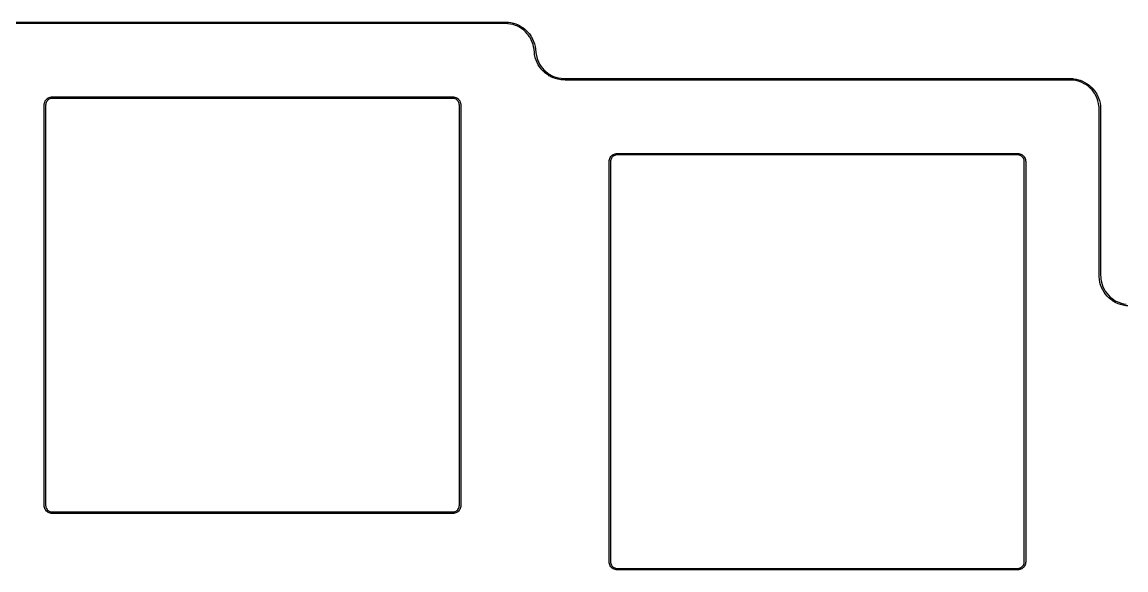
# Model space of a CAD drawing. Header units: millimetres. Extents: x 51 to 193, y -133 to -18.
# Drawn here: x 115.15 to 152.37, y -37.5 to -19.02 of the extents above; entities that cross this region are included whole.
import ezdxf

# ---------------------------------------------------------------- set-up
doc = ezdxf.new("R2010")
doc.units = ezdxf.units.MM
doc.layers.add('Edge.Cuts', color=254, linetype='CONTINUOUS', true_color=0xd0d2cd)

msp = doc.modelspace()

# ---------------------------------------------------------------- linework, layer by layer
at = {"layer": 'Edge.Cuts', "linetype": 'CONTINUOUS'}
for p, q in [((114.403727, -19.025), (131.436537, -19.024998)), ((131.436075, -19.074998), (114.404206, -19.074999)), ((131.511071, -19.07782), (131.436075, -19.074998)), ((131.436537, -19.024998), (131.437006, -19.025091)), ((131.437006, -19.025091), (131.437477, -19.025016)), ((131.437477, -19.025016), (131.513555, -19.027879)), ((131.543473, -19.080568), (131.511071, -19.07782)), ((131.513555, -19.027879), (131.514133, -19.028016)), ((131.514133, -19.028016), (131.514728, -19.02795)), ((131.514728, -19.02795), (131.548434, -19.030809)), ((131.625375, -19.092433), (131.543473, -19.080568)), ((131.548434, -19.030809), (131.549155, -19.031017)), ((131.549155, -19.031017), (131.549905, -19.030978)), ((131.549905, -19.030978), (131.633588, -19.043101)), ((131.705669, -19.111106), (131.625375, -19.092433)), ((131.633588, -19.043101), (131.634598, -19.043458)), ((131.634598, -19.043458), (131.635666, -19.043493)), ((131.635666, -19.043493), (131.718025, -19.062646)), ((131.784295, -19.136564), (131.705669, -19.111106)), ((131.718025, -19.062646), (131.719, -19.063087)), ((131.719, -19.063087), (131.720063, -19.063212)), ((131.720063, -19.063212), (131.800507, -19.089259)), ((131.829841, -19.154799), (131.784295, -19.136564)), ((131.800507, -19.089259), (131.801254, -19.089676)), ((131.801254, -19.089676), (131.802098, -19.089834)), ((131.802098, -19.089834), (131.84921, -19.108696)), ((131.904613, -19.190785), (131.829841, -19.154799)), ((131.84921, -19.108696), (131.849928, -19.109164)), ((131.849928, -19.109164), (131.850759, -19.109378)), ((131.850759, -19.109378), (131.926951, -19.146046)), ((131.932852, -19.206498), (131.904613, -19.190785)), ((131.926951, -19.146046), (131.927552, -19.146498)), ((131.927552, -19.146498), (131.928266, -19.146728)), ((131.928266, -19.146728), (131.957824, -19.163175)), ((132.002677, -19.25096), (131.932852, -19.206498)), ((131.957824, -19.163175), (131.958396, -19.163661)), ((131.958396, -19.163661), (131.959096, -19.163933)), ((131.959096, -19.163933), (132.03042, -19.209349)), ((132.068218, -19.300955), (132.002677, -19.25096)), ((132.03042, -19.209349), (132.031194, -19.21009)), ((132.031194, -19.21009), (132.032154, -19.21056)), ((132.032154, -19.21056), (132.099384, -19.261843)), ((132.129298, -19.356311), (132.068218, -19.300955)), ((132.099384, -19.261843), (132.100093, -19.262647)), ((132.100093, -19.262647), (132.101009, -19.263196)), ((132.101009, -19.263196), (132.163663, -19.319978)), ((132.185634, -19.416797), (132.129298, -19.356311)), ((132.163663, -19.319978), (132.164299, -19.320836)), ((132.164299, -19.320836), (132.165169, -19.321463)), ((132.165169, -19.321463), (132.222799, -19.383338)), ((132.216567, -19.454879), (132.185634, -19.416797)), ((132.264399, -19.522668), (132.216567, -19.454879)), ((132.222799, -19.383338), (132.223249, -19.384067)), ((132.223249, -19.384067), (132.22391, -19.384615)), ((132.22391, -19.384615), (132.255906, -19.424005)), ((132.255906, -19.424005), (132.256306, -19.424763)), ((132.256306, -19.424763), (132.256928, -19.425354)), ((132.256928, -19.425354), (132.305678, -19.494443)), ((132.28145, -19.550155), (132.264399, -19.522668)), ((132.320833, -19.622933), (132.28145, -19.550155)), ((132.305678, -19.494443), (132.305982, -19.495128)), ((132.305982, -19.495128), (132.306496, -19.495678)), ((132.306496, -19.495678), (132.324326, -19.524422)), ((132.353796, -19.698492), (132.320833, -19.622933)), ((132.324326, -19.524422), (132.324589, -19.525125)), ((132.324589, -19.525125), (132.325069, -19.525703)), ((132.325069, -19.525703), (132.365311, -19.600069)), ((132.380255, -19.776566), (132.353796, -19.698492)), ((132.365311, -19.600069), (132.365626, -19.601091)), ((132.365626, -19.601091), (132.366238, -19.60197)), ((132.366238, -19.60197), (132.400049, -19.679472)), ((132.400049, -19.679472), (132.400277, -19.680518)), ((132.400277, -19.680518), (132.400812, -19.681445)), ((132.400812, -19.681445), (132.427951, -19.761527)), ((132.400035, -19.856661), (132.380255, -19.776566)), ((132.412968, -19.9358), (132.400035, -19.856661)), ((132.425908, -20.060899), (132.412968, -19.9358)), ((132.426041, -20.06133), (132.425908, -20.060899)), ((132.426015, -20.061784), (132.426041, -20.06133)), ((132.433907, -20.1183), (132.426015, -20.061784)), ((132.427951, -19.761527), (132.42809, -19.762586)), ((132.42809, -19.762586), (132.428545, -19.763557)), ((132.428545, -19.763557), (132.448818, -19.845647)), ((132.448818, -19.845647), (132.448864, -19.846659)), ((132.448864, -19.846659), (132.44922, -19.847609)), ((132.44922, -19.847609), (132.462432, -19.928452)), ((132.462432, -19.928452), (132.462406, -19.929201)), ((132.462406, -19.929201), (132.462626, -19.929913)), ((132.462626, -19.929913), (132.475594, -20.055297)), ((132.475594, -20.055297), (132.483296, -20.110453)), ((132.434223, -20.119208), (132.433907, -20.1183)), ((132.434241, -20.120168), (132.434223, -20.119208)), ((132.456964, -20.224409), (132.434241, -20.120168)), ((132.457443, -20.225509), (132.456964, -20.224409)), ((132.45758, -20.226706), (132.457443, -20.225509)), ((132.483351, -20.307213), (132.45758, -20.226706)), ((132.483296, -20.110453), (132.50556, -20.212588)), ((132.48387, -20.30815), (132.483351, -20.307213)), ((132.484081, -20.309198), (132.48387, -20.30815)), ((132.516565, -20.387238), (132.484081, -20.309198)), ((132.50556, -20.212588), (132.53065, -20.290967)), ((132.517159, -20.388124), (132.516565, -20.387238)), ((132.517459, -20.389155), (132.517159, -20.388124)), ((132.556423, -20.46417), (132.517459, -20.389155)), ((132.53065, -20.290967), (132.562314, -20.367038)), ((132.557093, -20.465006), (132.556423, -20.46417)), ((132.557477, -20.466004), (132.557093, -20.465006)), ((132.602643, -20.537457), (132.557477, -20.466004)), ((132.562314, -20.367038), (132.600306, -20.440183)), ((132.600306, -20.440183), (132.644339, -20.509843)), ((132.603379, -20.538231), (132.602643, -20.537457)), ((132.603847, -20.539195), (132.603379, -20.538231)), ((132.654891, -20.606575), (132.603847, -20.539195)), ((132.644339, -20.509843), (132.694102, -20.575533)), ((132.655691, -20.607286), (132.654891, -20.606575)), ((132.656239, -20.608206), (132.655691, -20.607286)), ((132.712795, -20.671029), (132.656239, -20.608206)), ((132.694102, -20.575533), (132.749321, -20.636871)), ((132.713568, -20.671606), (132.712795, -20.671029)), ((132.714122, -20.672394), (132.713568, -20.671606)), ((132.763104, -20.719105), (132.714122, -20.672394)), ((132.749321, -20.636871), (132.796841, -20.682186)), ((132.764008, -20.719678), (132.763104, -20.719105)), ((132.764695, -20.720498), (132.764008, -20.719678)), ((132.843708, -20.784006), (132.764695, -20.720498)), ((132.796841, -20.682186), (132.874127, -20.744306)), ((132.844751, -20.78455), (132.843708, -20.784006)), ((132.845587, -20.785377), (132.844751, -20.78455)), ((132.91611, -20.831981), (132.845587, -20.785377)), ((132.874127, -20.744306), (132.942874, -20.789737)), ((132.917, -20.832344), (132.91611, -20.831981)), ((132.917737, -20.83297), (132.917, -20.832344)), ((132.97688, -20.86588), (132.917737, -20.83297)), ((132.942874, -20.789737), (133.000357, -20.821723)), ((133.000357, -20.821723), (133.07532, -20.856246)), ((132.977797, -20.866175), (132.97688, -20.86588)), ((132.978578, -20.866742), (132.977797, -20.866175)), ((133.055358, -20.902102), (132.978578, -20.866742)), ((133.0564, -20.902351), (133.055358, -20.902102)), ((133.057315, -20.902904), (133.0564, -20.902351)), ((133.136809, -20.931647), (133.057315, -20.902904)), ((133.07532, -20.856246), (133.15281, -20.884265)), ((133.137866, -20.931807), (133.136809, -20.931647)), ((133.138827, -20.932282), (133.137866, -20.931807)), ((133.220466, -20.954203), (133.138827, -20.932282)), ((133.15281, -20.884265), (133.232307, -20.905611)), ((133.221639, -20.95428), (133.220466, -20.954203)), ((133.222738, -20.954701), (133.221639, -20.95428)), ((133.322662, -20.971777), (133.222738, -20.954701)), ((133.232307, -20.905611), (133.330039, -20.922312)), ((133.323731, -20.971748), (133.322662, -20.971777)), ((133.32476, -20.972045), (133.323731, -20.971748)), ((133.392201, -20.977766), (133.32476, -20.972045)), ((133.330039, -20.922312), (133.395784, -20.927889)), ((133.392869, -20.97769), (133.392201, -20.977766)), ((133.393521, -20.977842), (133.392869, -20.97769)), ((133.461135, -20.979988), (133.393521, -20.977842)), ((133.395784, -20.927889), (133.462311, -20.93)), ((133.461531, -20.979922), (133.461135, -20.979988)), ((133.461928, -20.980001), (133.461531, -20.979922)), ((150.485793, -20.98), (133.461928, -20.980001)), ((133.462311, -20.93), (150.486273, -20.93)), ((150.563133, -20.983001), (150.485793, -20.98)), ((150.486273, -20.93), (150.486756, -20.930096)), ((150.486756, -20.930096), (150.487242, -20.930019)), ((150.487242, -20.930019), (150.565685, -20.933063)), ((150.596532, -20.985923), (150.563133, -20.983001)), ((150.565685, -20.933063), (150.566282, -20.933206)), ((150.566282, -20.933206), (150.566895, -20.933139)), ((150.566895, -20.933139), (150.601642, -20.936179)), ((150.680925, -20.998536), (150.596532, -20.985923)), ((150.601642, -20.936179), (150.602386, -20.936396)), ((150.602386, -20.936396), (150.603158, -20.936359)), ((150.603158, -20.936359), (150.689386, -20.949245)), ((150.763775, -21.018426), (150.680925, -20.998536)), ((150.689386, -20.949245), (150.690424, -20.949617)), ((150.690424, -20.949617), (150.691527, -20.949661)), ((150.691527, -20.949661), (150.776303, -20.970014)), ((150.812027, -21.03364), (150.763775, -21.018426)), ((150.776303, -20.970014), (150.777104, -20.970383)), ((150.777104, -20.970383), (150.777985, -20.97048)), ((150.777985, -20.97048), (150.82789, -20.986215)), ((150.891319, -21.064875), (150.812027, -21.03364)), ((150.82789, -20.986215), (150.828666, -20.98664)), ((150.828666, -20.98664), (150.829535, -20.986798)), ((150.829535, -20.986798), (150.910654, -21.018752)), ((150.967378, -21.102797), (150.891319, -21.064875)), ((150.910654, -21.018752), (150.911581, -21.019348)), ((150.911581, -21.019348), (150.912646, -21.019639)), ((150.912646, -21.019639), (150.990671, -21.058541)), ((151.039864, -21.147217), (150.967378, -21.102797)), ((150.990671, -21.058541), (150.991542, -21.059215)), ((150.991542, -21.059215), (150.992579, -21.059598)), ((150.992579, -21.059598), (151.066917, -21.105153)), ((151.108188, -21.197774), (151.039864, -21.147217)), ((151.066917, -21.105153), (151.067728, -21.105902)), ((151.067728, -21.105902), (151.068725, -21.106373)), ((151.068725, -21.106373), (151.13881, -21.158233)), ((151.171853, -21.254099), (151.108188, -21.197774)), ((151.13881, -21.158233), (151.13955, -21.159048)), ((151.13955, -21.159048), (151.140505, -21.159605)), ((151.140505, -21.159605), (151.205803, -21.217376)), ((151.205803, -21.217376), (151.206471, -21.218255)), ((116.003921, -21.605875), (116.03111, -21.587707)), ((116.03111, -21.587707), (116.032634, -21.587075)), ((116.032634, -21.587075), (116.033942, -21.586072)), ((116.033942, -21.586072), (116.063272, -21.571608)), ((116.063272, -21.571608), (116.064866, -21.57118)), ((116.064866, -21.57118), (116.066293, -21.570357)), ((116.066293, -21.570357), (116.097259, -21.559846)), ((116.097259, -21.559846), (116.098892, -21.559631)), ((116.098892, -21.559631), (116.100418, -21.558999)), ((116.100418, -21.558999), (116.13249, -21.552619)), ((116.13249, -21.552619), (116.134143, -21.552619)), ((116.134143, -21.552619), (116.135733, -21.552193)), ((116.135733, -21.552193), (116.168365, -21.550054)), ((116.168365, -21.550054), (116.169185, -21.550162)), ((116.169185, -21.550162), (116.17, -21.55)), ((116.17, -21.55), (129.67, -21.55)), ((129.67, -21.55), (129.670814, -21.550162)), ((129.670814, -21.550162), (129.671635, -21.550054)), ((129.671635, -21.550054), (129.704267, -21.552193)), ((129.704267, -21.552193), (129.705857, -21.552619)), ((129.705857, -21.552619), (129.707509, -21.552619)), ((129.707509, -21.552619), (129.739582, -21.558999)), ((129.739582, -21.558999), (129.741107, -21.559631)), ((129.741107, -21.559631), (129.742741, -21.559846)), ((129.742741, -21.559846), (129.773706, -21.570357)), ((129.773706, -21.570357), (129.775131, -21.57118)), ((129.775131, -21.57118), (129.776729, -21.571608)), ((129.776729, -21.571608), (129.806058, -21.586073)), ((129.806058, -21.586073), (129.807364, -21.587075)), ((129.807364, -21.587075), (129.808889, -21.587707)), ((129.808889, -21.587707), (129.836079, -21.605875)), ((151.230365, -21.315758), (151.171853, -21.254099)), ((151.206471, -21.218255), (151.207371, -21.218891)), ((151.207371, -21.218891), (151.267386, -21.282133)), ((151.283283, -21.382285), (151.230365, -21.315758)), ((151.267386, -21.282133), (151.267974, -21.283066)), ((151.267974, -21.283066), (151.268817, -21.283779)), ((151.268817, -21.283779), (151.323091, -21.352012)), ((151.330379, -21.453441), (151.283283, -21.382285)), ((151.323091, -21.352012), (151.323596, -21.352993)), ((151.323596, -21.352993), (151.324373, -21.353777)), ((151.324373, -21.353777), (151.372493, -21.42648)), ((151.347058, -21.482331), (151.330379, -21.453441)), ((151.385223, -21.558879), (151.347058, -21.482331)), ((151.372493, -21.42648), (151.372786, -21.427196)), ((151.372786, -21.427196), (151.373296, -21.427778)), ((151.373296, -21.427778), (151.390736, -21.457984)), ((151.404583, -21.605616), (151.385223, -21.558879)), ((151.390736, -21.457984), (151.390984, -21.458716)), ((151.390984, -21.458716), (151.391459, -21.459329)), ((151.391459, -21.459329), (151.430361, -21.537354)), ((151.430361, -21.537354), (151.430593, -21.538206)), ((151.430593, -21.538206), (151.431085, -21.538942)), ((151.431085, -21.538942), (151.45111, -21.587284)), ((151.45111, -21.587284), (151.451282, -21.588153)), ((151.451282, -21.588153), (151.451721, -21.58892)), ((151.451721, -21.58892), (151.479385, -21.6716)), ((115.895, -21.825), (115.895162, -21.824185)), ((115.895, -35.325), (115.895, -21.825)), ((115.895054, -21.823365), (115.897193, -21.790733)), ((115.895162, -21.824185), (115.895054, -21.823365)), ((115.897193, -21.790733), (115.897619, -21.789142)), ((115.897619, -21.787491), (115.903999, -21.755418)), ((115.897619, -21.789142), (115.897619, -21.787491)), ((115.903999, -21.755418), (115.904631, -21.753892)), ((115.904631, -21.753892), (115.904846, -21.752259)), ((115.904846, -21.752259), (115.915357, -21.721294)), ((115.915357, -21.721294), (115.91618, -21.719868)), ((115.91618, -21.719868), (115.916608, -21.718271)), ((115.916608, -21.718271), (115.931073, -21.688942)), ((115.931073, -21.688942), (115.932075, -21.687635)), ((115.932075, -21.687635), (115.932707, -21.686111)), ((115.932707, -21.686111), (115.950875, -21.658921)), ((115.946977, -21.795644), (115.945, -21.825811)), ((115.945, -21.825811), (115.945, -35.324188)), ((115.95272, -21.766773), (115.946977, -21.795644)), ((115.950875, -21.658921), (115.952042, -21.657753)), ((115.952042, -21.657753), (115.952866, -21.656327)), ((115.962174, -21.738921), (115.95272, -21.766773)), ((115.952866, -21.656327), (115.974427, -21.63174)), ((115.97519, -21.712527), (115.962174, -21.738921)), ((115.974427, -21.63174), (115.975736, -21.630735)), ((115.991543, -21.688055), (115.97519, -21.712527)), ((115.975736, -21.630735), (115.97674, -21.629427)), ((115.97674, -21.629427), (116.001327, -21.607865)), ((116.010942, -21.665934), (115.991543, -21.688055)), ((116.001327, -21.607865), (116.002755, -21.60704)), ((116.002755, -21.60704), (116.003921, -21.605875)), ((116.033058, -21.64654), (116.010942, -21.665934)), ((116.057524, -21.630192), (116.033058, -21.64654)), ((116.083915, -21.617176), (116.057524, -21.630192)), ((116.111772, -21.60772), (116.083915, -21.617176)), ((116.140644, -21.601977), (116.111772, -21.60772)), ((116.170811, -21.6), (116.140644, -21.601977)), ((129.669189, -21.6), (116.170811, -21.6)), ((129.699355, -21.601977), (129.669189, -21.6)), ((129.728226, -21.60772), (129.699355, -21.601977)), ((129.756078, -21.617174), (129.728226, -21.60772)), ((129.782472, -21.63019), (129.756078, -21.617174)), ((129.806944, -21.646543), (129.782472, -21.63019)), ((129.829065, -21.665942), (129.806944, -21.646543)), ((129.848459, -21.688058), (129.829065, -21.665942)), ((129.836079, -21.605875), (129.837246, -21.607042)), ((129.837246, -21.607042), (129.838673, -21.607866)), ((129.838673, -21.607866), (129.86326, -21.629427)), ((129.864807, -21.712524), (129.848459, -21.688058)), ((129.86326, -21.629427), (129.864264, -21.630736)), ((129.864264, -21.630736), (129.865573, -21.63174)), ((129.877823, -21.738915), (129.864807, -21.712524)), ((129.865573, -21.63174), (129.887135, -21.656327)), ((129.887279, -21.766772), (129.877823, -21.738915)), ((129.887135, -21.656327), (129.887959, -21.657755)), ((129.893022, -21.795644), (129.887279, -21.766772)), ((129.887959, -21.657755), (129.889125, -21.658921)), ((129.889125, -21.658921), (129.907293, -21.68611)), ((129.895, -21.825811), (129.893022, -21.795644)), ((129.895, -35.324188), (129.895, -21.825811)), ((129.907293, -21.68611), (129.907924, -21.687634)), ((129.907924, -21.687634), (129.908928, -21.688942)), ((129.908928, -21.688942), (129.923392, -21.718272)), ((129.923392, -21.718272), (129.923819, -21.719866)), ((129.923819, -21.719866), (129.924643, -21.721293)), ((129.924643, -21.721293), (129.935154, -21.752259)), ((129.935154, -21.752259), (129.935368, -21.753892)), ((129.935368, -21.753892), (129.936001, -21.755418)), ((129.936001, -21.755418), (129.942381, -21.78749)), ((129.942381, -21.78749), (129.942381, -21.789142)), ((129.942381, -21.789142), (129.942807, -21.790733)), ((129.942807, -21.790733), (129.944946, -21.823365)), ((129.944946, -21.823365), (129.944837, -21.824185)), ((129.944837, -21.824185), (129.945, -21.825)), ((129.945, -21.825), (129.945, -35.325)), ((151.431622, -21.68643), (151.404583, -21.605616)), ((151.451466, -21.769085), (151.431622, -21.68643)), ((151.464076, -21.853467), (151.451466, -21.769085)), ((151.466998, -21.886866), (151.464076, -21.853467)), ((151.47, -21.964206), (151.466998, -21.886866)), ((151.479385, -21.6716), (151.479524, -21.672695)), ((151.479524, -21.672695), (151.479986, -21.673697)), ((151.479986, -21.673697), (151.500339, -21.758473)), ((151.500339, -21.758473), (151.500382, -21.759575)), ((151.500382, -21.759575), (151.500755, -21.760614)), ((151.500755, -21.760614), (151.513642, -21.846842)), ((151.513642, -21.846842), (151.513604, -21.847616)), ((151.513604, -21.847616), (151.513821, -21.848358)), ((151.513821, -21.848358), (151.516861, -21.883105)), ((151.516861, -21.883105), (151.516793, -21.883717)), ((151.516793, -21.883717), (151.516937, -21.884315)), ((151.516937, -21.884315), (151.519981, -21.962758)), ((151.47, -27.557544), (151.47, -21.964206)), ((151.519981, -21.962758), (151.519903, -21.963243)), ((151.519903, -21.963243), (151.52, -21.963727)), ((151.52, -21.963727), (151.52, -27.557123)), ((134.945, -23.73), (134.945162, -23.729185)), ((134.945, -37.23), (134.945, -23.73)), ((134.945054, -23.728365), (134.947193, -23.695733)), ((134.945162, -23.729185), (134.945054, -23.728365)), ((134.947193, -23.695733), (134.947619, -23.694142)), ((134.947619, -23.692491), (134.953999, -23.660418)), ((134.947619, -23.694142), (134.947619, -23.692491)), ((134.953999, -23.660418), (134.954631, -23.658892)), ((134.954631, -23.658892), (134.954846, -23.657259)), ((134.954846, -23.657259), (134.965357, -23.626294)), ((134.965357, -23.626294), (134.96618, -23.624868)), ((134.96618, -23.624868), (134.966608, -23.623271)), ((134.966608, -23.623271), (134.981073, -23.593942)), ((134.981073, -23.593942), (134.982075, -23.592635)), ((134.982075, -23.592635), (134.982707, -23.591111)), ((134.982707, -23.591111), (135.000875, -23.563921)), ((134.996977, -23.700644), (134.995, -23.730811)), ((134.995, -23.730811), (134.995, -37.229188)), ((135.00272, -23.671773), (134.996977, -23.700644)), ((135.000875, -23.563921), (135.002042, -23.562753)), ((135.002042, -23.562753), (135.002866, -23.561327)), ((135.012174, -23.643921), (135.00272, -23.671773)), ((135.002866, -23.561327), (135.024427, -23.53674)), ((135.02519, -23.617527), (135.012174, -23.643921)), ((135.024427, -23.53674), (135.025736, -23.535735)), ((135.041543, -23.593055), (135.02519, -23.617527)), ((135.025736, -23.535735), (135.02674, -23.534427)), ((135.02674, -23.534427), (135.051327, -23.512865)), ((135.060942, -23.570934), (135.041543, -23.593055)), ((135.051327, -23.512865), (135.052755, -23.51204)), ((135.052755, -23.51204), (135.053921, -23.510875)), ((135.053921, -23.510875), (135.08111, -23.492707)), ((135.083058, -23.55154), (135.060942, -23.570934)), ((135.08111, -23.492707), (135.082634, -23.492075)), ((135.082634, -23.492075), (135.083942, -23.491072)), ((135.107524, -23.535192), (135.083058, -23.55154)), ((135.083942, -23.491072), (135.113272, -23.476608)), ((135.133915, -23.522176), (135.107524, -23.535192)), ((135.113272, -23.476608), (135.114866, -23.47618)), ((135.114866, -23.47618), (135.116293, -23.475357)), ((135.116293, -23.475357), (135.147259, -23.464846)), ((135.161772, -23.51272), (135.133915, -23.522176)), ((135.147259, -23.464846), (135.148892, -23.464631)), ((135.148892, -23.464631), (135.150418, -23.463999)), ((135.150418, -23.463999), (135.18249, -23.457619)), ((135.190644, -23.506977), (135.161772, -23.51272)), ((135.18249, -23.457619), (135.184143, -23.457619)), ((135.184143, -23.457619), (135.185733, -23.457193)), ((135.185733, -23.457193), (135.218365, -23.455054)), ((135.220811, -23.505), (135.190644, -23.506977)), ((135.218365, -23.455054), (135.219185, -23.455162)), ((135.219185, -23.455162), (135.22, -23.455)), ((135.22, -23.455), (148.72, -23.455)), ((148.719189, -23.505), (135.220811, -23.505)), ((148.749355, -23.506977), (148.719189, -23.505)), ((148.72, -23.455), (148.720814, -23.455162)), ((148.720814, -23.455162), (148.721635, -23.455054)), ((148.721635, -23.455054), (148.754267, -23.457193)), ((148.778226, -23.51272), (148.749355, -23.506977)), ((148.754267, -23.457193), (148.755857, -23.457619)), ((148.755857, -23.457619), (148.757509, -23.457619)), ((148.757509, -23.457619), (148.789582, -23.463999)), ((148.806078, -23.522174), (148.778226, -23.51272)), ((148.789582, -23.463999), (148.791107, -23.464631)), ((148.791107, -23.464631), (148.792741, -23.464846)), ((148.792741, -23.464846), (148.823706, -23.475357)), ((148.832472, -23.53519), (148.806078, -23.522174)), ((148.823706, -23.475357), (148.825131, -23.47618)), ((148.825131, -23.47618), (148.826729, -23.476608)), ((148.826729, -23.476608), (148.856058, -23.491073)), ((148.856944, -23.551543), (148.832472, -23.53519)), ((148.856058, -23.491073), (148.857364, -23.492075)), ((148.879065, -23.570942), (148.856944, -23.551543)), ((148.857364, -23.492075), (148.858889, -23.492707)), ((148.858889, -23.492707), (148.886079, -23.510875)), ((148.898459, -23.593058), (148.879065, -23.570942)), ((148.886079, -23.510875), (148.887246, -23.512042)), ((148.887246, -23.512042), (148.888673, -23.512866)), ((148.888673, -23.512866), (148.91326, -23.534427)), ((148.914807, -23.617524), (148.898459, -23.593058)), ((148.91326, -23.534427), (148.914264, -23.535736)), ((148.914264, -23.535736), (148.915573, -23.53674)), ((148.927823, -23.643915), (148.914807, -23.617524)), ((148.915573, -23.53674), (148.937135, -23.561327)), ((148.937279, -23.671772), (148.927823, -23.643915)), ((148.937135, -23.561327), (148.937959, -23.562755)), ((148.943022, -23.700644), (148.937279, -23.671772)), ((148.937959, -23.562755), (148.939125, -23.563921)), ((148.939125, -23.563921), (148.957293, -23.59111)), ((148.945, -23.730811), (148.943022, -23.700644)), ((148.945, -37.229188), (148.945, -23.730811)), ((148.957293, -23.59111), (148.957924, -23.592634)), ((148.957924, -23.592634), (148.958928, -23.593942)), ((148.958928, -23.593942), (148.973392, -23.623272)), ((148.973392, -23.623272), (148.973819, -23.624866)), ((148.973819, -23.624866), (148.974643, -23.626293)), ((148.974643, -23.626293), (148.985154, -23.657259)), ((148.985154, -23.657259), (148.985368, -23.658892)), ((148.985368, -23.658892), (148.986001, -23.660418)), ((148.986001, -23.660418), (148.992381, -23.69249)), ((148.992381, -23.69249), (148.992381, -23.694142)), ((148.992381, -23.694142), (148.992807, -23.695733)), ((148.992807, -23.695733), (148.994946, -23.728365)), ((148.994946, -23.728365), (148.994837, -23.729185)), ((148.994837, -23.729185), (148.995, -23.73)), ((148.995, -23.73), (148.995, -37.23)), ((151.47008, -27.55795), (151.47, -27.557544)), ((151.470013, -27.558362), (151.47008, -27.55795)), ((151.472295, -27.628078), (151.470013, -27.558362)), ((151.472452, -27.628752), (151.472295, -27.628078)), ((151.472377, -27.629439), (151.472452, -27.628752)), ((151.478459, -27.698965), (151.472377, -27.629439)), ((151.478768, -27.700025), (151.478459, -27.698965)), ((151.478744, -27.701127), (151.478768, -27.700025)), ((151.496894, -27.804059), (151.478744, -27.701127)), ((151.497333, -27.805188), (151.496894, -27.804059)), ((151.497423, -27.806398), (151.497333, -27.805188)), ((151.520713, -27.890388), (151.497423, -27.806398)), ((151.52, -27.557123), (151.522246, -27.625765)), ((151.521209, -27.891373), (151.520713, -27.890388)), ((151.521387, -27.892462), (151.521209, -27.891373)), ((151.551908, -27.974103), (151.521387, -27.892462)), ((151.522246, -27.625765), (151.528174, -27.693523)), ((151.528174, -27.693523), (151.545925, -27.794192)), ((151.545925, -27.794192), (151.568604, -27.875981)), ((151.568604, -27.875981), (151.598358, -27.955568)), ((151.552488, -27.975041), (151.551908, -27.974103)), ((151.55276, -27.97611), (151.552488, -27.975041)), ((151.590281, -28.054781), (151.55276, -27.97611)), ((151.590941, -28.055665), (151.590281, -28.054781)), ((151.591305, -28.056706), (151.590941, -28.055665)), ((151.63554, -28.131806), (151.591305, -28.056706)), ((151.598358, -27.955568), (151.63494, -28.03227)), ((151.63494, -28.03227), (151.678069, -28.105492)), ((151.636275, -28.132629), (151.63554, -28.131806)), ((151.636728, -28.133635), (151.636275, -28.132629)), ((151.687339, -28.204594), (151.636728, -28.133635)), ((151.678069, -28.105492), (151.727406, -28.174664)), ((151.68814, -28.205348), (151.687339, -28.204594)), ((151.688681, -28.206313), (151.68814, -28.205348)), ((151.745284, -28.272591), (151.688681, -28.206313)), ((151.727406, -28.174664), (151.782595, -28.239288)), ((151.746151, -28.273274), (151.745284, -28.272591)), ((151.746772, -28.274186), (151.746151, -28.273274)), ((151.808937, -28.335278), (151.746772, -28.274186)), ((151.782595, -28.239288), (151.843281, -28.298926)), ((151.809767, -28.335822), (151.808937, -28.335278)), ((151.81039, -28.336598), (151.809767, -28.335822)), ((151.863853, -28.381459), (151.81039, -28.336598)), ((151.843281, -28.298926), (151.895243, -28.342528)), ((151.864725, -28.381937), (151.863853, -28.381459)), ((151.865406, -28.382661), (151.864725, -28.381937)), ((151.936365, -28.433272), (151.865406, -28.382661)), ((151.895243, -28.342528), (151.964507, -28.39193)), ((151.93737, -28.433725), (151.936365, -28.433272)), ((151.938194, -28.43446), (151.93737, -28.433725)), ((152.013294, -28.478695), (151.938194, -28.43446)), ((151.964507, -28.39193), (152.037634, -28.435003)), ((152.014438, -28.479094), (152.013294, -28.478695)), ((152.015417, -28.479812), (152.014438, -28.479094)), ((152.110145, -28.523984), (152.015417, -28.479812)), ((152.037634, -28.435003), (152.13019, -28.478161)), ((152.111321, -28.524271), (152.110145, -28.523984)), ((152.112364, -28.524892), (152.111321, -28.524271)), ((152.194523, -28.553989), (152.112364, -28.524892)), ((152.13019, -28.478161), (152.210184, -28.506491)), ((152.195614, -28.554147), (152.194523, -28.553989)), ((152.196609, -28.554627), (152.195614, -28.554147)), ((152.280991, -28.576452), (152.196609, -28.554627)), ((152.210184, -28.506491), (152.292448, -28.52777)), ((152.282093, -28.576514), (152.280991, -28.576452)), ((152.283124, -28.576905), (152.282093, -28.576514)), ((152.369087, -28.591293), (152.283124, -28.576905)), ((152.292448, -28.52777), (152.376369, -28.541816)), ((152.37008, -28.591262), (152.369087, -28.591293)), ((152.371035, -28.591541), (152.37008, -28.591262)), ((152.440562, -28.597623), (152.371035, -28.591541)), ((115.895162, -35.325814), (115.895, -35.325)), ((115.895054, -35.326635), (115.895162, -35.325814)), ((115.897193, -35.359267), (115.895054, -35.326635)), ((115.897619, -35.360857), (115.897193, -35.359267)), ((115.897619, -35.362509), (115.897619, -35.360857)), ((115.903999, -35.394582), (115.897619, -35.362509)), ((115.945, -35.324188), (115.946977, -35.354355)), ((115.946977, -35.354355), (115.95272, -35.383226)), ((129.887279, -35.383227), (129.893022, -35.354355)), ((129.893022, -35.354355), (129.895, -35.324188)), ((129.942381, -35.36251), (129.936001, -35.394582)), ((129.942807, -35.359267), (129.942381, -35.360857)), ((129.942381, -35.360857), (129.942381, -35.36251)), ((129.944946, -35.326635), (129.942807, -35.359267)), ((129.945, -35.325), (129.944837, -35.325814)), ((129.944837, -35.325814), (129.944946, -35.326635)), ((115.904631, -35.396107), (115.903999, -35.394582)), ((115.904846, -35.397741), (115.904631, -35.396107)), ((115.915357, -35.428706), (115.904846, -35.397741)), ((115.91618, -35.430131), (115.915357, -35.428706)), ((115.916608, -35.431729), (115.91618, -35.430131)), ((115.931073, -35.461058), (115.916608, -35.431729)), ((115.932075, -35.462364), (115.931073, -35.461058)), ((115.932707, -35.463889), (115.932075, -35.462364)), ((115.950875, -35.491079), (115.932707, -35.463889)), ((115.952042, -35.492246), (115.950875, -35.491079)), ((115.952866, -35.493673), (115.952042, -35.492246)), ((115.95272, -35.383226), (115.962174, -35.411078)), ((115.974427, -35.51826), (115.952866, -35.493673)), ((115.962174, -35.411078), (115.97519, -35.437472)), ((115.975736, -35.519264), (115.974427, -35.51826)), ((115.97519, -35.437472), (115.991543, -35.461944)), ((115.97674, -35.520573), (115.975736, -35.519264)), ((116.001327, -35.542135), (115.97674, -35.520573)), ((115.991543, -35.461944), (116.010942, -35.484065)), ((116.002755, -35.542959), (116.001327, -35.542135)), ((116.003921, -35.544125), (116.002755, -35.542959)), ((116.03111, -35.562293), (116.003921, -35.544125)), ((116.010942, -35.484065), (116.033058, -35.503459)), ((116.032634, -35.562924), (116.03111, -35.562293)), ((116.033942, -35.563928), (116.032634, -35.562924)), ((116.033058, -35.503459), (116.057524, -35.519807)), ((116.063272, -35.578392), (116.033942, -35.563928)), ((116.057524, -35.519807), (116.083915, -35.532823)), ((116.064866, -35.578819), (116.063272, -35.578392)), ((116.066293, -35.579643), (116.064866, -35.578819)), ((116.097259, -35.590154), (116.066293, -35.579643)), ((116.083915, -35.532823), (116.111772, -35.542279)), ((116.098892, -35.590368), (116.097259, -35.590154)), ((116.100418, -35.591001), (116.098892, -35.590368)), ((116.13249, -35.597381), (116.100418, -35.591001)), ((116.111772, -35.542279), (116.140644, -35.548022)), ((116.134143, -35.597381), (116.13249, -35.597381)), ((116.135733, -35.597807), (116.134143, -35.597381)), ((116.168365, -35.599946), (116.135733, -35.597807)), ((116.140644, -35.548022), (116.170811, -35.55)), ((116.169185, -35.599837), (116.168365, -35.599946)), ((116.17, -35.6), (116.169185, -35.599837)), ((129.67, -35.6), (116.17, -35.6)), ((116.170811, -35.55), (129.669189, -35.55)), ((129.669189, -35.55), (129.699355, -35.548022)), ((129.670814, -35.599837), (129.67, -35.6)), ((129.671635, -35.599946), (129.670814, -35.599837)), ((129.704267, -35.597807), (129.671635, -35.599946)), ((129.699355, -35.548022), (129.728226, -35.542279)), ((129.705857, -35.597381), (129.704267, -35.597807)), ((129.707509, -35.597381), (129.705857, -35.597381)), ((129.739582, -35.591001), (129.707509, -35.597381)), ((129.728226, -35.542279), (129.756078, -35.532825)), ((129.741107, -35.590368), (129.739582, -35.591001)), ((129.742741, -35.590154), (129.741107, -35.590368)), ((129.773706, -35.579643), (129.742741, -35.590154)), ((129.756078, -35.532825), (129.782472, -35.519809)), ((129.775131, -35.578819), (129.773706, -35.579643)), ((129.776729, -35.578392), (129.775131, -35.578819)), ((129.806058, -35.563927), (129.776729, -35.578392)), ((129.782472, -35.519809), (129.806944, -35.503456)), ((129.807364, -35.562924), (129.806058, -35.563927)), ((129.806944, -35.503456), (129.829065, -35.484057)), ((129.808889, -35.562293), (129.807364, -35.562924)), ((129.836079, -35.544125), (129.808889, -35.562293)), ((129.829065, -35.484057), (129.848459, -35.461941)), ((129.837246, -35.542957), (129.836079, -35.544125)), ((129.838673, -35.542134), (129.837246, -35.542957)), ((129.86326, -35.520573), (129.838673, -35.542134)), ((129.848459, -35.461941), (129.864807, -35.437475)), ((129.864264, -35.519263), (129.86326, -35.520573)), ((129.865573, -35.51826), (129.864264, -35.519263)), ((129.864807, -35.437475), (129.877823, -35.411084)), ((129.887135, -35.493673), (129.865573, -35.51826)), ((129.877823, -35.411084), (129.887279, -35.383227)), ((129.887959, -35.492244), (129.887135, -35.493673)), ((129.889125, -35.491079), (129.887959, -35.492244)), ((129.907293, -35.46389), (129.889125, -35.491079)), ((129.907924, -35.462365), (129.907293, -35.46389)), ((129.908928, -35.461058), (129.907924, -35.462365)), ((129.923392, -35.431728), (129.908928, -35.461058)), ((129.923819, -35.430133), (129.923392, -35.431728)), ((129.924643, -35.428707), (129.923819, -35.430133)), ((129.935154, -35.397741), (129.924643, -35.428707)), ((129.935368, -35.396107), (129.935154, -35.397741)), ((129.936001, -35.394582), (129.935368, -35.396107)), ((134.945162, -37.230814), (134.945, -37.23)), ((134.945054, -37.231635), (134.945162, -37.230814)), ((134.947193, -37.264267), (134.945054, -37.231635)), ((134.947619, -37.265857), (134.947193, -37.264267)), ((134.947619, -37.267509), (134.947619, -37.265857)), ((134.953999, -37.299582), (134.947619, -37.267509)), ((134.954631, -37.301107), (134.953999, -37.299582)), ((134.954846, -37.302741), (134.954631, -37.301107)), ((134.965357, -37.333706), (134.954846, -37.302741)), ((134.96618, -37.335131), (134.965357, -37.333706)), ((134.966608, -37.336729), (134.96618, -37.335131)), ((134.981073, -37.366058), (134.966608, -37.336729)), ((134.982075, -37.367364), (134.981073, -37.366058)), ((134.982707, -37.368889), (134.982075, -37.367364)), ((135.000875, -37.396079), (134.982707, -37.368889)), ((134.995, -37.229188), (134.996977, -37.259355)), ((134.996977, -37.259355), (135.00272, -37.288226)), ((135.002042, -37.397246), (135.000875, -37.396079)), ((135.002866, -37.398673), (135.002042, -37.397246)), ((135.00272, -37.288226), (135.012174, -37.316078)), ((135.024427, -37.42326), (135.002866, -37.398673)), ((135.012174, -37.316078), (135.02519, -37.342472)), ((135.025736, -37.424264), (135.024427, -37.42326)), ((135.02519, -37.342472), (135.041543, -37.366944)), ((135.02674, -37.425573), (135.025736, -37.424264)), ((135.051327, -37.447135), (135.02674, -37.425573)), ((135.041543, -37.366944), (135.060942, -37.389065)), ((135.052755, -37.447959), (135.051327, -37.447135)), ((135.053921, -37.449125), (135.052755, -37.447959)), ((135.08111, -37.467293), (135.053921, -37.449125)), ((135.060942, -37.389065), (135.083058, -37.408459)), ((135.082634, -37.467924), (135.08111, -37.467293)), ((135.083942, -37.468928), (135.082634, -37.467924)), ((135.083058, -37.408459), (135.107524, -37.424807)), ((135.113272, -37.483392), (135.083942, -37.468928)), ((135.107524, -37.424807), (135.133915, -37.437823)), ((135.114866, -37.483819), (135.113272, -37.483392)), ((135.116293, -37.484643), (135.114866, -37.483819)), ((135.147259, -37.495154), (135.116293, -37.484643)), ((135.133915, -37.437823), (135.161772, -37.447279)), ((135.148892, -37.495368), (135.147259, -37.495154)), ((135.150418, -37.496001), (135.148892, -37.495368)), ((135.18249, -37.502381), (135.150418, -37.496001)), ((135.161772, -37.447279), (135.190644, -37.453022)), ((135.184143, -37.502381), (135.18249, -37.502381)), ((135.185733, -37.502807), (135.184143, -37.502381)), ((135.218365, -37.504946), (135.185733, -37.502807)), ((135.190644, -37.453022), (135.220811, -37.455)), ((135.219185, -37.504837), (135.218365, -37.504946)), ((135.22, -37.505), (135.219185, -37.504837)), ((148.72, -37.505), (135.22, -37.505)), ((135.220811, -37.455), (148.719189, -37.455)), ((148.719189, -37.455), (148.749355, -37.453022)), ((148.720814, -37.504837), (148.72, -37.505)), ((148.721635, -37.504946), (148.720814, -37.504837)), ((148.754267, -37.502807), (148.721635, -37.504946)), ((148.749355, -37.453022), (148.778226, -37.447279)), ((148.755857, -37.502381), (148.754267, -37.502807)), ((148.757509, -37.502381), (148.755857, -37.502381)), ((148.789582, -37.496001), (148.757509, -37.502381)), ((148.778226, -37.447279), (148.806078, -37.437825)), ((148.791107, -37.495368), (148.789582, -37.496001)), ((148.792741, -37.495154), (148.791107, -37.495368)), ((148.823706, -37.484643), (148.792741, -37.495154)), ((148.806078, -37.437825), (148.832472, -37.424809)), ((148.825131, -37.483819), (148.823706, -37.484643)), ((148.826729, -37.483392), (148.825131, -37.483819)), ((148.856058, -37.468927), (148.826729, -37.483392)), ((148.832472, -37.424809), (148.856944, -37.408456)), ((148.857364, -37.467924), (148.856058, -37.468927)), ((148.856944, -37.408456), (148.879065, -37.389057)), ((148.858889, -37.467293), (148.857364, -37.467924)), ((148.886079, -37.449125), (148.858889, -37.467293)), ((148.879065, -37.389057), (148.898459, -37.366941)), ((148.887246, -37.447957), (148.886079, -37.449125)), ((148.888673, -37.447134), (148.887246, -37.447957)), ((148.91326, -37.425573), (148.888673, -37.447134)), ((148.898459, -37.366941), (148.914807, -37.342475)), ((148.914264, -37.424263), (148.91326, -37.425573)), ((148.915573, -37.42326), (148.914264, -37.424263)), ((148.914807, -37.342475), (148.927823, -37.316084)), ((148.937135, -37.398673), (148.915573, -37.42326)), ((148.927823, -37.316084), (148.937279, -37.288227)), ((148.937959, -37.397244), (148.937135, -37.398673)), ((148.937279, -37.288227), (148.943022, -37.259355)), ((148.939125, -37.396079), (148.937959, -37.397244)), ((148.957293, -37.36889), (148.939125, -37.396079)), ((148.943022, -37.259355), (148.945, -37.229188)), ((148.957924, -37.367365), (148.957293, -37.36889)), ((148.958928, -37.366058), (148.957924, -37.367365)), ((148.973392, -37.336728), (148.958928, -37.366058)), ((148.973819, -37.335133), (148.973392, -37.336728)), ((148.974643, -37.333707), (148.973819, -37.335133)), ((148.985154, -37.302741), (148.974643, -37.333707)), ((148.985368, -37.301107), (148.985154, -37.302741)), ((148.986001, -37.299582), (148.985368, -37.301107)), ((148.992381, -37.26751), (148.986001, -37.299582)), ((148.992807, -37.264267), (148.992381, -37.265857)), ((148.992381, -37.265857), (148.992381, -37.26751)), ((148.994946, -37.231635), (148.992807, -37.264267)), ((148.995, -37.23), (148.994837, -37.230814)), ((148.994837, -37.230814), (148.994946, -37.231635))]:
    msp.add_line(p, q, dxfattribs=at)

doc.saveas('drawing.dxf')
